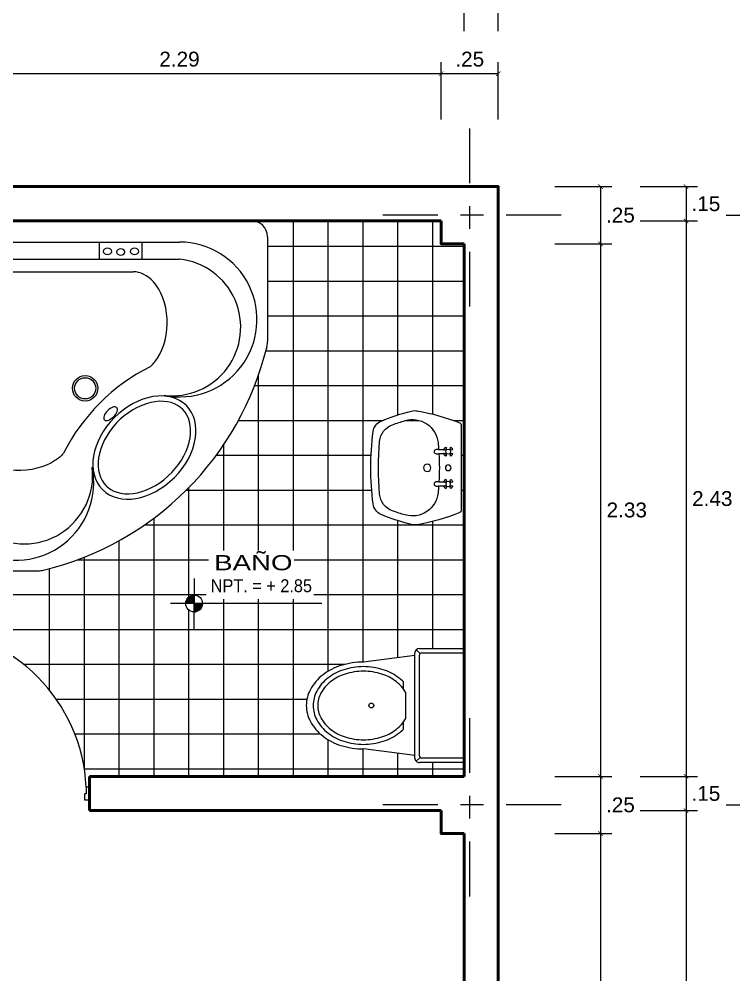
# Model space of a CAD drawing. Header units: millimetres. Extents: x 2033 to 2295, y 1536 to 1691.
# Drawn here: x 2127.581 to 2130.709, y 1631.758 to 1635.94 of the extents above; entities that cross this region are included whole.
import ezdxf

# ---------------------------------------------------------------- set-up
doc = ezdxf.new("R2010")
doc.units = ezdxf.units.MM
doc.linetypes.add('ACAD_ISO10W100', pattern=[18, 12, -3, 0, -3])
doc.layers.get('Defpoints').update_dxf_attribs({"color": 164})
for name, color, linetype, lineweight in [('cotas', 251, 'Continuous', 15), ('Ejes', 65, 'ACAD_ISO10W100', 15), ('muroalto', 12, 'Continuous', 50), ('PISOS', 252, 'Continuous', 0), ('PYV', 30, 'Continuous', 13), ('SANITARIO', 161, 'Continuous', 5), ('TEXTOS', 7, 'Continuous', 5), ('UNO', 254, 'Continuous', 9)]:
    doc.layers.add(name, color=color, linetype=linetype, lineweight=lineweight)
doc.styles.add('ARDELG', font='arial.ttf', dxfattribs={"width": 0.9, "height": 0.1})
doc.styles.add('ARIAL', font='arial.ttf', dxfattribs={"width": 1.3, "height": 0.1})
doc.styles.get("Standard").update_dxf_attribs({"font": 'arial.ttf'})
doc.dimstyles.new('Aritek', dxfattribs={"dimtxt": 0.065, "dimasz": 0.02, "dimexe": 0.05, "dimexo": 0.15, "dimgap": 0.03, "dimtad": 2, "dimtih": 1, "dimtoh": 1, "dimzin": 4, "dimdsep": 46, "dimtxsty": 'Standard', "dimblk": 'ARCHTICK', "dimcen": 0.1, "dimclrt": 7, "dimadec": 0, "dimazin": 0, "dimtfac": 1, "dimtmove": 2, "dimatfit": 1, "dimldrblk": 'DOTSMALL', "dimfxl": 0.2, "dimfxlon": 1, "dimarcsym": 0})

# ---------------------------------------------------------------- blocks, each defined once
blk = doc.blocks.new('waterdwe')
at = {"layer": 'SANITARIO'}
for p, q in [((2478.0137, 1647.2625), (2478.0137, 1647.7625)), ((2478.0137, 1647.7625), (2478.2087, 1647.7625)), ((2478.0137, 1647.7425), (2478.1987, 1647.7425)), ((2478.2228, 1647.7566), (2478.2057, 1647.7396)), ((2478.2287, 1647.7425), (2478.2287, 1647.2825)), ((2478.2087, 1647.7325), (2478.2087, 1647.2925)), ((2478.2287, 1647.7306), (2478.4537, 1647.7025)), ((2478.2787, 1647.6153), (2478.2787, 1647.5843)), ((2478.2687, 1647.5687), (2478.2687, 1647.4563)), ((2478.2787, 1647.4407), (2478.2787, 1647.4097)), ((2478.2287, 1647.2944), (2478.4537, 1647.3225)), ((2478.1987, 1647.2825), (2478.0137, 1647.2825)), ((2478.2228, 1647.2684), (2478.2057, 1647.2854)), ((2478.2087, 1647.2625), (2478.0137, 1647.2625))]:
    blk.add_line(p, q, dxfattribs=at)
blk.add_circle((2478.4192, 1647.5125), 0.0107, dxfattribs=at)
for centre, radius, start, end in [((2478.1987, 1647.7325), 0.01, 360, 90), ((2478.2087, 1647.7425), 0.02, 360, 90), ((2478.4537, 1647.3746), 0.3279, 72.5259, 90), ((2478.4358, 1647.4545), 0.2252, 107.7485, 127.6942), ((2478.4537, 1647.3987), 0.2838, 90, 107.7485), ((2478.4537, 1647.3987), 0.2638, 90, 107.7485), ((2478.4537, 1647.3987), 0.2838, 72.2515, 90), ((2478.4537, 1647.3987), 0.2638, 72.2515, 90), ((2478.4715, 1647.4545), 0.2252, 52.3058, 72.2515), ((2478.475, 1647.4423), 0.257, 52.7652, 72.5259), ((2478.4084, 1647.49), 0.1604, 127.6942, 150.5975), ((2478.4084, 1647.49), 0.1804, 127.6942, 135.9871), ((2478.4358, 1647.4545), 0.2052, 107.7485, 127.6942), ((2478.4715, 1647.4545), 0.2052, 52.3058, 72.2515), ((2478.4989, 1647.49), 0.1604, 28.1931, 52.3058), ((2478.4989, 1647.49), 0.1804, 28.1931, 52.3058), ((2478.5076, 1647.4852), 0.203, 28.5912, 52.7652), ((2478.541, 1647.5125), 0.1327, 360, 28.1931), ((2478.5577, 1647.5125), 0.146, 360, 28.5912), ((2478.541, 1647.5125), 0.1127, 360, 28.1931), ((2478.541, 1647.5125), 0.1127, 331.8069, 360), ((2478.541, 1647.5125), 0.1327, 331.8069, 360), ((2478.5577, 1647.5125), 0.146, 331.4088, 360), ((2478.4084, 1647.535), 0.1604, 209.4025, 232.3058), ((2478.4989, 1647.535), 0.1604, 307.6942, 331.8069), ((2478.4989, 1647.535), 0.1804, 307.6942, 331.8069), ((2478.5076, 1647.5398), 0.203, 307.2348, 331.4088), ((2478.4084, 1647.535), 0.1804, 224.0129, 232.3058), ((2478.4358, 1647.5705), 0.2052, 232.3058, 252.2515), ((2478.4715, 1647.5705), 0.2052, 287.7485, 307.6942), ((2478.4358, 1647.5705), 0.2252, 232.3058, 252.2515), ((2478.4537, 1647.6263), 0.2638, 252.2515, 270), ((2478.4537, 1647.6263), 0.2638, 270, 287.7485), ((2478.4715, 1647.5705), 0.2252, 287.7485, 307.6942), ((2478.475, 1647.5827), 0.257, 287.4741, 307.2348), ((2478.4537, 1647.6263), 0.2838, 252.2515, 270), ((2478.4537, 1647.6263), 0.2838, 270, 287.7485), ((2478.4537, 1647.6504), 0.3279, 270, 287.4741), ((2478.1987, 1647.2925), 0.01, 270, 360), ((2478.2087, 1647.2825), 0.02, 270, 360)]:
    blk.add_arc(centre, radius, start, end, dxfattribs=at)
blk = doc.blocks.new('A$C2FFA4692')
at = {"layer": 'SANITARIO'}
blk.add_blockref('waterdwe', (-2478.0137, -1647.2625), dxfattribs=at)
blk = doc.blocks.new('A$C493C44AB')
at = {"layer": 'SANITARIO'}
for p, q in [((0.17, 0.3198), (0.17, 0.2963)), ((0.1888, 0.2976), (0.1888, 0.3198)), ((0.3111, 0.3198), (0.3111, 0.2976)), ((0.3299, 0.2963), (0.3299, 0.3198))]:
    blk.add_line(p, q, dxfattribs=at)
for points in [[(0.4082, 0.0095, 0.268711), (0.4543, 0.0446, 0.03809), (0.4982, 0.177, 0.103744), (0.4991, 0.2022, 0.053168), (0.4461, 0.3892, 0.306147), (0.4382, 0.3945), (0.0617, 0.3945, 0.306147), (0.0539, 0.3892, 0.053168), (0.0008, 0.2022, 0.103744), (0.0018, 0.177, 0.03809), (0.0456, 0.0446, 0.268711), (0.0918, 0.0095, 0.062558)], [(0.174, 0.329), (0.1695, 0.3245, 0.056579), (0.1728, 0.3226), (0.1685, 0.3183, -0.141407), (0.1596, 0.3272), (0.1639, 0.3315, 0.056579), (0.1658, 0.3282), (0.1703, 0.3327, -0.274973), (0.1703, 0.3435), (0.1658, 0.348, 0.056579), (0.1639, 0.3447), (0.1596, 0.349, -0.141407), (0.1685, 0.3579), (0.1728, 0.3536, 0.056579), (0.1695, 0.3517), (0.174, 0.3472, -0.274973), (0.1848, 0.3472), (0.1894, 0.3517, 0.056579), (0.1861, 0.3536), (0.1904, 0.3579, -0.141407), (0.1992, 0.349), (0.1949, 0.3447, 0.056579), (0.193, 0.348), (0.1885, 0.3435, -0.274973), (0.1885, 0.3327), (0.193, 0.3282, 0.056579), (0.1949, 0.3315), (0.1992, 0.3272, -0.141407), (0.1904, 0.3183), (0.1861, 0.3226, 0.056579), (0.1894, 0.3245), (0.1848, 0.329, -0.274973)], [(0.3296, 0.3435), (0.3341, 0.348, -0.056579), (0.336, 0.3447), (0.3403, 0.349, 0.141407), (0.3314, 0.3579), (0.3271, 0.3536, -0.056579), (0.3304, 0.3517), (0.3259, 0.3472, 0.274973), (0.3151, 0.3472), (0.3106, 0.3517, -0.056579), (0.3139, 0.3536), (0.3096, 0.3579, 0.141407), (0.3007, 0.349), (0.305, 0.3447, -0.056579), (0.3069, 0.348), (0.3114, 0.3435, 0.274973), (0.3114, 0.3327), (0.3069, 0.3282, -0.056579), (0.305, 0.3315), (0.3007, 0.3272, 0.141407), (0.3096, 0.3183), (0.3139, 0.3226, -0.056579), (0.3106, 0.3245), (0.3151, 0.329, 0.274973), (0.3259, 0.329), (0.3304, 0.3245, -0.056579), (0.3271, 0.3226), (0.3314, 0.3183, 0.141407), (0.3403, 0.3272), (0.336, 0.3315, -0.056579), (0.3341, 0.3282), (0.3296, 0.3327, 0.274973)], [(0.3599, 0.2936, 0.007112), (0.3299, 0.2963), (0.3299, 0.2858, -1), (0.3111, 0.2858), (0.3111, 0.2976, 0.028913), (0.1888, 0.2976), (0.1888, 0.2858, -1), (0.17, 0.2858), (0.17, 0.2963, 0.007112), (0.1401, 0.2936, 0.468237), (0.0435, 0.1497, 0.016513), (0.0617, 0.0942, 0.289254), (0.1345, 0.0382, 0.0468), (0.3654, 0.0382, 0.289254), (0.4382, 0.0942, 0.016513), (0.4564, 0.1497, 0.468237)], [(0.2337, 0.2464, -1), (0.2662, 0.2464, -1)]]:
    blk.add_lwpolyline(points, format="xyb", close=True, dxfattribs=at)
blk.add_lwpolyline([(0.3111, 0.3333), (0.3111, 0.3324, 1)], format="xyb", dxfattribs=at)
for centre, radius in [((0.25, 0.3381), 0.0123), ((0.25, 0.2464), 0.0162)]:
    blk.add_circle(centre, radius, dxfattribs=at)
blk = doc.blocks.new('P')
at = {"linetype": 'Continuous'}
for p, q in [((0.06, 1), (0.02, 1)), ((0.02, 0.075), (0.02, 1)), ((0.06, 1), (0.06, 0.075)), ((0, 0), (0, 0.075)), ((0, 0.075), (0.02, 0.075)), ((0.06, 0.075), (0.02, 0.075)), ((0.02, 0.075), (0.02, 0.035)), ((0.98, 0.075), (0.98, 0.035)), ((1, 0.075), (0.98, 0.075)), ((1, 0), (1, 0.075)), ((0.03, 0), (0, 0)), ((0.02, 0.035), (0.03, 0.035)), ((0.03, 0.035), (0.03, 0)), ((0.97, 0.035), (0.97, 0)), ((0.98, 0.035), (0.97, 0.035)), ((0.97, 0), (1, 0))]:
    blk.add_line(p, q, dxfattribs=at)
blk.add_arc((0.0086, 0.0289), 0.9725, 2.7199, 86.9696, dxfattribs=at)
blk = doc.blocks.new('A$C17E4253D')
at = {"layer": 'SANITARIO'}
for p, q in [((-0.075, 1.65), (-0.5684, 1.65)), ((0, 1.575), (0, 0.25)), ((-0.1, 0.25), (-0.1, 1.235)), ((-0.18, 0.38), (-0.18, 1.165)), ((-0.24, 0.44), (-0.24, 1.0175)), ((-1.65, 0.075), (-1.65, 0.5684)), ((-0.44, 0.24), (-1.0175, 0.24)), ((-0.38, 0.18), (-1.235, 0.18)), ((-1.0579, 0.18), (-1.0579, 0.1)), ((-0.8579, 0.18), (-0.8579, 0.1)), ((-0.25, 0.1), (-1.235, 0.1)), ((-0.25, 0), (-1.575, 0))]:
    blk.add_line(p, q, dxfattribs=at)
for radius in [0.06, 0.05]:
    blk.add_circle((-0.7896, 0.7896), radius, dxfattribs=at)
for centre, radius, start, end in [((-0.2577, 0.2577), 1.4292, 103.5183, 166.4817), ((-0.5684, 1.55), 0.1, 90, 103.5183), ((-0.075, 1.575), 0.075, 0, 90), ((-0.465, 1.235), 0.365, 0, 191.5919), ((-0.5015, 1.2), 0.3234, 353.7864, 186.8097), ((-1.5087, 1.5087), 0.9191, 296.6871, 333.3129), ((-1.235, 0.465), 0.365, 78.4081, 270), ((-1.2, 0.5015), 0.3234, 83.1903, 263.7864), ((-1.55, 0.5684), 0.1, 166.4817, 180), ((-0.44, 0.44), 0.2, 270, 0), ((-0.38, 0.38), 0.2, 270, 0), ((-0.25, 0.25), 0.25, 270, 0), ((-0.25, 0.25), 0.15, 270, 0), ((-1.575, 0.075), 0.075, 180, 270)]:
    blk.add_arc(centre, radius, start, end, dxfattribs=at)
at = {"layer": 'SANITARIO', "extrusion": (0, 0, -1)}
for centre, major_axis, ratio in [((-1.0689, 1.0689), (0.198, 0.198), 0.714286), ((-0.9093, 0.9093), (0.0291, 0.0291), 0.49222)]:
    blk.add_ellipse(centre, major_axis=major_axis, ratio=ratio, dxfattribs=at)
for centre in [(-1.0221, 0.1435), (-0.9572, 0.146), (-0.8948, 0.1436)]:
    blk.add_ellipse(centre, major_axis=(0.0199, 0), ratio=0.739141, start_param=3.141593, end_param=9.424778, dxfattribs=at)
at = {"layer": 'SANITARIO'}
for points, knots in [([(-0.8886, 1.2492), (-0.8589, 1.2195), (-0.8448, 1.1724), (-0.8609, 1.0626), (-0.8918, 1.0016), (-0.9833, 0.9044), (-1.0433, 0.869), (-1.1554, 0.8435), (-1.2058, 0.8532), (-1.2721, 0.9057), (-1.2902, 0.9492), (-1.2835, 1.0559), (-1.2574, 1.1174), (-1.1721, 1.2195), (-1.1137, 1.2593), (-1.0002, 1.294), (-0.9468, 1.289), (-0.9023, 1.2615), (-0.8951, 1.2557), (-0.8886, 1.2492)], [0, 0, 0, 0, 0.764538, 0.764538, 1.529076, 1.529076, 2.293614, 2.293614, 3.058152, 3.058152, 3.822691, 3.822691, 4.587229, 4.587229, 5.351767, 5.351767, 6.116305, 6.116305, 6.283185, 6.283185, 6.283185, 6.283185]), ([(-0.6875, 1.0959), (-0.6767, 1.1084), (-0.6632, 1.1201), (-0.5993, 1.1622), (-0.5293, 1.1804), (-0.3918, 1.1724), (-0.3267, 1.1474), (-0.2562, 1.0835), (-0.24, 1.0495), (-0.24, 1.0175)], [3.689448, 3.689448, 3.689448, 3.689448, 3.966269, 3.966269, 4.790179, 4.790179, 5.614089, 5.614089, 6.283138, 6.283138, 6.283138, 6.283138]), ([(-1.0959, 0.6875), (-1.1084, 0.6767), (-1.1201, 0.6632), (-1.1622, 0.5993), (-1.1804, 0.5293), (-1.1724, 0.3918), (-1.1474, 0.3267), (-1.0835, 0.2562), (-1.0495, 0.24), (-1.0175, 0.24)], [3.689448, 3.689448, 3.689448, 3.689448, 3.966269, 3.966269, 4.790179, 4.790179, 5.614089, 5.614089, 6.283138, 6.283138, 6.283138, 6.283138])]:
    blk.add_open_spline(points, degree=3, knots=knots, dxfattribs=at)
blk.add_point((0, 0), dxfattribs=at)
blk = doc.blocks.new('_ArchTick')
at = {"color": 0, "linetype": 'ByBlock', "const_width": 0.15}
blk.add_lwpolyline([(-0.5, -0.5), (0.5, 0.5)], dxfattribs=at)
blk = doc.blocks.new('*D61')
at = {"layer": 'cotas', "color": 0, "lineweight": -2, "transparency": 16777216}
for p, q in [((2127.1382, 1635.5009), (2127.1382, 1635.7509)), ((2129.4282, 1635.5009), (2129.4282, 1635.7509)), ((2127.1382, 1635.7009), (2129.4282, 1635.7009))]:
    blk.add_line(p, q, dxfattribs=at)
at = {"layer": 'Defpoints', "color": 0, "transparency": 16777216}
for p in [(2129.4282, 1635.7009), (2127.1382, 1635.0566), (2129.4282, 1635.0566)]:
    blk.add_point(p, dxfattribs=at)
at = {"layer": 'cotas', "color": 0, "lineweight": -2, "transparency": 16777216, "xscale": 0.02, "yscale": 0.02, "zscale": 0.02, "rotation": 180}
blk.add_blockref('_ArchTick', (2127.1382, 1635.7009), dxfattribs=at)
at = {"layer": 'cotas', "color": 0, "lineweight": -2, "transparency": 16777216, "xscale": 0.02, "yscale": 0.02, "zscale": 0.02}
blk.add_blockref('_ArchTick', (2129.4282, 1635.7009), dxfattribs=at)
at = {"layer": 'cotas', "color": 7, "transparency": 16777216, "insert": (2128.2832, 1635.7641), "char_height": 0.065, "attachment_point": 5}
blk.add_mtext('2.29', dxfattribs=at)
blk = doc.blocks.new('_DotSmall')
at = {"color": 0, "linetype": 'ByBlock', "const_width": 0.5}
blk.add_lwpolyline([(-0.0625, 0, 1), (0.0625, 0, 1)], format="xyb", close=True, dxfattribs=at)
blk = doc.blocks.new('*D62')
at = {"layer": 'cotas', "color": 0, "lineweight": -2, "transparency": 16777216}
for p, q in [((2129.4282, 1635.5009), (2129.4282, 1635.7509)), ((2129.6782, 1635.5009), (2129.6782, 1635.7509)), ((2129.4282, 1635.7009), (2129.6782, 1635.7009))]:
    blk.add_line(p, q, dxfattribs=at)
at = {"layer": 'Defpoints', "color": 0, "transparency": 16777216}
for p in [(2129.6782, 1635.7009), (2129.6782, 1635.2066), (2129.4282, 1635.0566)]:
    blk.add_point(p, dxfattribs=at)
at = {"layer": 'cotas', "color": 0, "lineweight": -2, "transparency": 16777216, "xscale": 0.02, "yscale": 0.02, "zscale": 0.02, "rotation": 180}
blk.add_blockref('_ArchTick', (2129.4282, 1635.7009), dxfattribs=at)
at = {"layer": 'cotas', "color": 0, "lineweight": -2, "transparency": 16777216, "xscale": 0.02, "yscale": 0.02, "zscale": 0.02}
blk.add_blockref('_ArchTick', (2129.6782, 1635.7009), dxfattribs=at)
at = {"layer": 'cotas', "color": 7, "transparency": 16777216, "insert": (2129.5532, 1635.7641), "char_height": 0.065, "attachment_point": 5}
blk.add_mtext('.25', dxfattribs=at)
blk = doc.blocks.new('*D78')
at = {"layer": 'cotas', "color": 0, "lineweight": -2, "transparency": 16777216}
for p, q in [((2129.9254, 1635.2066), (2130.1754, 1635.2066)), ((2130.1254, 1635.2066), (2130.1254, 1634.9566)), ((2129.9254, 1634.9566), (2130.1754, 1634.9566))]:
    blk.add_line(p, q, dxfattribs=at)
at = {"layer": 'Defpoints', "color": 0, "transparency": 16777216}
for p in [(2129.6782, 1635.2066), (2129.4282, 1634.9566), (2130.1254, 1634.9566)]:
    blk.add_point(p, dxfattribs=at)
at = {"layer": 'cotas', "color": 0, "lineweight": -2, "transparency": 16777216, "xscale": 0.02, "yscale": 0.02, "zscale": 0.02}
for p, rotation in [((2130.1254, 1635.2066), 90), ((2130.1254, 1634.9566), 270)]:
    blk.add_blockref('_ArchTick', p, dxfattribs=dict(at, rotation=rotation))
at = {"layer": 'cotas', "color": 7, "transparency": 16777216, "insert": (2130.2126, 1635.0816), "char_height": 0.065, "attachment_point": 5}
blk.add_mtext('.25', dxfattribs=at)
blk = doc.blocks.new('*D79')
at = {"layer": 'cotas', "color": 0, "lineweight": -2, "transparency": 16777216}
for p, q in [((2129.9254, 1634.9566), (2130.1754, 1634.9566)), ((2130.1254, 1634.9566), (2130.1254, 1632.6266)), ((2129.9254, 1632.6266), (2130.1754, 1632.6266))]:
    blk.add_line(p, q, dxfattribs=at)
at = {"layer": 'Defpoints', "color": 0, "transparency": 16777216}
for p in [(2129.4282, 1634.9566), (2129.5282, 1632.6266), (2130.1254, 1632.6266)]:
    blk.add_point(p, dxfattribs=at)
at = {"layer": 'cotas', "color": 0, "lineweight": -2, "transparency": 16777216, "xscale": 0.02, "yscale": 0.02, "zscale": 0.02}
for p, rotation in [((2130.1254, 1634.9566), 90), ((2130.1254, 1632.6266), 270)]:
    blk.add_blockref('_ArchTick', p, dxfattribs=dict(at, rotation=rotation))
at = {"layer": 'cotas', "color": 7, "transparency": 16777216, "insert": (2130.2404, 1633.7916), "char_height": 0.065, "attachment_point": 5}
blk.add_mtext('2.33', dxfattribs=at)
blk = doc.blocks.new('*D80')
at = {"layer": 'cotas', "color": 0, "lineweight": -2, "transparency": 16777216}
for p, q in [((2129.9254, 1632.6266), (2130.1754, 1632.6266)), ((2130.1254, 1632.6266), (2130.1254, 1632.3766)), ((2129.9254, 1632.3766), (2130.1754, 1632.3766))]:
    blk.add_line(p, q, dxfattribs=at)
at = {"layer": 'Defpoints', "color": 0, "transparency": 16777216}
for p in [(2129.5282, 1632.6266), (2129.5282, 1632.3766), (2130.1254, 1632.3766)]:
    blk.add_point(p, dxfattribs=at)
at = {"layer": 'cotas', "color": 0, "lineweight": -2, "transparency": 16777216, "xscale": 0.02, "yscale": 0.02, "zscale": 0.02}
for p, rotation in [((2130.1254, 1632.6266), 90), ((2130.1254, 1632.3766), 270)]:
    blk.add_blockref('_ArchTick', p, dxfattribs=dict(at, rotation=rotation))
at = {"layer": 'cotas', "color": 7, "transparency": 16777216, "insert": (2130.2126, 1632.5016), "char_height": 0.065, "attachment_point": 5}
blk.add_mtext('.25', dxfattribs=at)
blk = doc.blocks.new('*D81')
at = {"layer": 'cotas', "color": 0, "lineweight": -2, "transparency": 16777216}
for p, q in [((2129.9254, 1632.3766), (2130.1754, 1632.3766)), ((2130.1254, 1632.3766), (2130.1254, 1629.037)), ((2129.9254, 1629.037), (2130.1754, 1629.037))]:
    blk.add_line(p, q, dxfattribs=at)
at = {"layer": 'Defpoints', "color": 0, "transparency": 16777216}
for p in [(2129.5282, 1632.3766), (2129.5282, 1629.037), (2130.1254, 1629.037)]:
    blk.add_point(p, dxfattribs=at)
at = {"layer": 'cotas', "color": 0, "lineweight": -2, "transparency": 16777216, "xscale": 0.02, "yscale": 0.02, "zscale": 0.02}
for p, rotation in [((2130.1254, 1632.3766), 90), ((2130.1254, 1629.037), 270)]:
    blk.add_blockref('_ArchTick', p, dxfattribs=dict(at, rotation=rotation))
at = {"layer": 'cotas', "color": 7, "transparency": 16777216, "insert": (2130.2397, 1630.7068), "char_height": 0.065, "attachment_point": 5}
blk.add_mtext('3.34', dxfattribs=at)
blk = doc.blocks.new('*D152')
at = {"layer": 'cotas', "color": 0, "lineweight": -2, "transparency": 16777216}
for p, q in [((2127.1382, 1635.8872), (2127.1382, 1636.1372)), ((2129.5282, 1635.8872), (2129.5282, 1636.1372)), ((2127.1382, 1636.0872), (2129.5282, 1636.0872))]:
    blk.add_line(p, q, dxfattribs=at)
at = {"layer": 'Defpoints', "color": 0, "transparency": 16777216}
for p in [(2129.5282, 1636.0872), (2127.1382, 1635.0566), (2129.5282, 1634.9566)]:
    blk.add_point(p, dxfattribs=at)
at = {"layer": 'cotas', "color": 0, "lineweight": -2, "transparency": 16777216, "xscale": 0.02, "yscale": 0.02, "zscale": 0.02, "rotation": 180}
blk.add_blockref('_ArchTick', (2127.1382, 1636.0872), dxfattribs=at)
at = {"layer": 'cotas', "color": 0, "lineweight": -2, "transparency": 16777216, "xscale": 0.02, "yscale": 0.02, "zscale": 0.02}
blk.add_blockref('_ArchTick', (2129.5282, 1636.0872), dxfattribs=at)
at = {"layer": 'cotas', "color": 7, "transparency": 16777216, "insert": (2128.3332, 1636.1504), "char_height": 0.065, "attachment_point": 5}
blk.add_mtext('2.39', dxfattribs=at)
blk = doc.blocks.new('*D153')
at = {"layer": 'cotas', "color": 0, "lineweight": -2, "transparency": 16777216}
for p, q in [((2129.5282, 1635.8872), (2129.5282, 1636.1372)), ((2129.6782, 1635.8872), (2129.6782, 1636.1372)), ((2129.5282, 1636.0872), (2129.5082, 1636.0872)), ((2129.5282, 1636.0872), (2129.6782, 1636.0872)), ((2129.6782, 1636.0872), (2129.6982, 1636.0872))]:
    blk.add_line(p, q, dxfattribs=at)
at = {"layer": 'Defpoints', "color": 0, "transparency": 16777216}
for p in [(2129.6782, 1636.0872), (2129.6782, 1635.2066), (2129.5282, 1634.9566)]:
    blk.add_point(p, dxfattribs=at)
at = {"layer": 'cotas', "color": 0, "lineweight": -2, "transparency": 16777216, "xscale": 0.02, "yscale": 0.02, "zscale": 0.02}
blk.add_blockref('_ArchTick', (2129.5282, 1636.0872), dxfattribs=at)
at = {"layer": 'cotas', "color": 0, "lineweight": -2, "transparency": 16777216, "xscale": 0.02, "yscale": 0.02, "zscale": 0.02, "rotation": 180}
blk.add_blockref('_ArchTick', (2129.6782, 1636.0872), dxfattribs=at)
at = {"layer": 'cotas', "color": 7, "transparency": 16777216, "insert": (2129.6032, 1636.2186), "char_height": 0.065, "attachment_point": 5}
blk.add_mtext('.15', dxfattribs=at)
blk = doc.blocks.new('*D164')
at = {"layer": 'cotas', "color": 0, "lineweight": -2, "transparency": 16777216}
for p, q in [((2130.2996, 1635.2066), (2130.5496, 1635.2066)), ((2130.4996, 1635.2066), (2130.4996, 1635.0566)), ((2130.2996, 1635.0566), (2130.5496, 1635.0566))]:
    blk.add_line(p, q, dxfattribs=at)
at = {"layer": 'Defpoints', "color": 0, "transparency": 16777216}
for p in [(2129.6782, 1635.2066), (2129.4282, 1635.0566), (2130.4996, 1635.0566)]:
    blk.add_point(p, dxfattribs=at)
at = {"layer": 'cotas', "color": 0, "lineweight": -2, "transparency": 16777216, "xscale": 0.02, "yscale": 0.02, "zscale": 0.02}
for p, rotation in [((2130.4996, 1635.2066), 90), ((2130.4996, 1635.0566), 270)]:
    blk.add_blockref('_ArchTick', p, dxfattribs=dict(at, rotation=rotation))
at = {"layer": 'cotas', "color": 7, "transparency": 16777216, "insert": (2130.5867, 1635.1316), "char_height": 0.065, "attachment_point": 5}
blk.add_mtext('.15', dxfattribs=at)
blk = doc.blocks.new('*D165')
at = {"layer": 'cotas', "color": 0, "lineweight": -2, "transparency": 16777216}
for p, q in [((2130.2996, 1635.0566), (2130.5496, 1635.0566)), ((2130.4996, 1635.0566), (2130.4996, 1632.6266)), ((2130.2996, 1632.6266), (2130.5496, 1632.6266))]:
    blk.add_line(p, q, dxfattribs=at)
at = {"layer": 'Defpoints', "color": 0, "transparency": 16777216}
for p in [(2129.4282, 1635.0566), (2129.5282, 1632.6266), (2130.4996, 1632.6266)]:
    blk.add_point(p, dxfattribs=at)
at = {"layer": 'cotas', "color": 0, "lineweight": -2, "transparency": 16777216, "xscale": 0.02, "yscale": 0.02, "zscale": 0.02}
for p, rotation in [((2130.4996, 1635.0566), 90), ((2130.4996, 1632.6266), 270)]:
    blk.add_blockref('_ArchTick', p, dxfattribs=dict(at, rotation=rotation))
at = {"layer": 'cotas', "color": 7, "transparency": 16777216, "insert": (2130.6145, 1633.8416), "char_height": 0.065, "attachment_point": 5}
blk.add_mtext('2.43', dxfattribs=at)
blk = doc.blocks.new('*D166')
at = {"layer": 'cotas', "color": 0, "lineweight": -2, "transparency": 16777216}
for p, q in [((2130.2996, 1632.6266), (2130.5496, 1632.6266)), ((2130.4996, 1632.6266), (2130.4996, 1632.4766)), ((2130.2996, 1632.4766), (2130.5496, 1632.4766))]:
    blk.add_line(p, q, dxfattribs=at)
at = {"layer": 'Defpoints', "color": 0, "transparency": 16777216}
for p in [(2129.5282, 1632.6266), (2129.4282, 1632.4766), (2130.4996, 1632.4766)]:
    blk.add_point(p, dxfattribs=at)
at = {"layer": 'cotas', "color": 0, "lineweight": -2, "transparency": 16777216, "xscale": 0.02, "yscale": 0.02, "zscale": 0.02}
for p, rotation in [((2130.4996, 1632.6266), 90), ((2130.4996, 1632.4766), 270)]:
    blk.add_blockref('_ArchTick', p, dxfattribs=dict(at, rotation=rotation))
at = {"layer": 'cotas', "color": 7, "transparency": 16777216, "insert": (2130.5867, 1632.5516), "char_height": 0.065, "attachment_point": 5}
blk.add_mtext('.15', dxfattribs=at)
blk = doc.blocks.new('*D167')
at = {"layer": 'cotas', "color": 0, "lineweight": -2, "transparency": 16777216}
for p, q in [((2130.2996, 1632.4766), (2130.5496, 1632.4766)), ((2130.4996, 1632.4766), (2130.4996, 1627.3863)), ((2130.2996, 1627.3863), (2130.5496, 1627.3863))]:
    blk.add_line(p, q, dxfattribs=at)
at = {"layer": 'Defpoints', "color": 0, "transparency": 16777216}
for p in [(2129.4282, 1632.4766), (2129.5282, 1627.3863), (2130.4996, 1627.3863)]:
    blk.add_point(p, dxfattribs=at)
at = {"layer": 'cotas', "color": 0, "lineweight": -2, "transparency": 16777216, "xscale": 0.02, "yscale": 0.02, "zscale": 0.02}
for p, rotation in [((2130.4996, 1632.4766), 90), ((2130.4996, 1627.3863), 270)]:
    blk.add_blockref('_ArchTick', p, dxfattribs=dict(at, rotation=rotation))
at = {"layer": 'cotas', "color": 7, "transparency": 16777216, "insert": (2130.6141, 1629.9314), "char_height": 0.065, "attachment_point": 5}
blk.add_mtext('5.09', dxfattribs=at)
blk = doc.blocks.new('*D229')
at = {"layer": 'cotas', "color": 0, "lineweight": -2, "transparency": 16777216}
for p, q in [((2126.5032, 1636.3234), (2126.5032, 1636.5734)), ((2129.5532, 1636.3234), (2129.5532, 1636.5734)), ((2126.5032, 1636.5234), (2129.5532, 1636.5234))]:
    blk.add_line(p, q, dxfattribs=at)
at = {"layer": 'Defpoints', "color": 0, "transparency": 16777216}
for p in [(2129.5532, 1636.5234), (2126.5032, 1635.4816), (2129.5532, 1635.4816)]:
    blk.add_point(p, dxfattribs=at)
at = {"layer": 'cotas', "color": 0, "lineweight": -2, "transparency": 16777216, "xscale": 0.02, "yscale": 0.02, "zscale": 0.02, "rotation": 180}
blk.add_blockref('_ArchTick', (2126.5032, 1636.5234), dxfattribs=at)
at = {"layer": 'cotas', "color": 0, "lineweight": -2, "transparency": 16777216, "xscale": 0.02, "yscale": 0.02, "zscale": 0.02}
blk.add_blockref('_ArchTick', (2129.5532, 1636.5234), dxfattribs=at)
at = {"layer": 'cotas', "color": 7, "transparency": 16777216, "insert": (2128.0282, 1636.5866), "char_height": 0.065, "attachment_point": 5}
blk.add_mtext('3.05', dxfattribs=at)
blk = doc.blocks.new('*D230')
at = {"layer": 'cotas', "color": 0, "lineweight": -2, "transparency": 16777216}
for p, q in [((2130.6753, 1635.0816), (2130.9253, 1635.0816)), ((2130.8753, 1635.0816), (2130.8753, 1632.5016)), ((2130.6753, 1632.5016), (2130.9253, 1632.5016))]:
    blk.add_line(p, q, dxfattribs=at)
at = {"layer": 'Defpoints', "color": 0, "transparency": 16777216}
for p in [(2129.9532, 1635.0816), (2129.9532, 1632.5016), (2130.8753, 1632.5016)]:
    blk.add_point(p, dxfattribs=at)
at = {"layer": 'cotas', "color": 0, "lineweight": -2, "transparency": 16777216, "xscale": 0.02, "yscale": 0.02, "zscale": 0.02}
for p, rotation in [((2130.8753, 1635.0816), 90), ((2130.8753, 1632.5016), 270)]:
    blk.add_blockref('_ArchTick', p, dxfattribs=dict(at, rotation=rotation))
at = {"layer": 'cotas', "color": 7, "transparency": 16777216, "insert": (2130.9903, 1633.7916), "char_height": 0.065, "attachment_point": 5}
blk.add_mtext('2.58', dxfattribs=at)
blk = doc.blocks.new('*D231')
at = {"layer": 'cotas', "color": 0, "lineweight": -2, "transparency": 16777216}
for p, q in [((2130.6753, 1632.5016), (2130.9253, 1632.5016)), ((2130.8753, 1632.5016), (2130.8753, 1628.912)), ((2130.6753, 1628.912), (2130.9253, 1628.912))]:
    blk.add_line(p, q, dxfattribs=at)
at = {"layer": 'Defpoints', "color": 0, "transparency": 16777216}
for p in [(2129.9532, 1632.5016), (2129.9532, 1628.912), (2130.8753, 1628.912)]:
    blk.add_point(p, dxfattribs=at)
at = {"layer": 'cotas', "color": 0, "lineweight": -2, "transparency": 16777216, "xscale": 0.02, "yscale": 0.02, "zscale": 0.02}
for p, rotation in [((2130.8753, 1632.5016), 90), ((2130.8753, 1628.912), 270)]:
    blk.add_blockref('_ArchTick', p, dxfattribs=dict(at, rotation=rotation))
at = {"layer": 'cotas', "color": 7, "transparency": 16777216, "insert": (2130.9897, 1630.7068), "char_height": 0.065, "attachment_point": 5}
blk.add_mtext('3.59', dxfattribs=at)

msp = doc.modelspace()

# ---------------------------------------------------------------- hatches: boundary and pattern name
at = {"layer": 'UNO', "ltscale": 0.005}
h = msp.add_hatch(dxfattribs=at)
h.set_pattern_fill('AR-PARQ1', color=21, scale=9.98901e-05, style=0)
h.set_pattern_definition([(90, (2002.786443, 1486.787618), (-0.030446514, 0.030446514), [0.030446514, -0.030446514]), (90, (2002.791517, 1486.787618), (-0.030446514, 0.030446514), [0.030446514, -0.030446514]), (90, (2002.796592, 1486.787618), (-0.030446514, 0.030446514), [0.030446514, -0.030446514]), (90, (2002.801666, 1486.787618), (-0.030446514, 0.030446514), [0.030446514, -0.030446514]), (90, (2002.80674, 1486.787618), (-0.030446514, 0.030446514), [0.030446514, -0.030446514]), (90, (2002.811815, 1486.787618), (-0.030446514, 0.030446514), [0.030446514, -0.030446514]), (90, (2002.81689, 1486.787618), (-0.030446514, 0.030446514), [0.030446514, -0.030446514]), (360, (2002.786443, 1486.818065), (0.030446514, -0.030446514), [0.030446514, -0.030446514]), (360, (2002.786443, 1486.82314), (0.030446514, -0.030446514), [0.030446514, -0.030446514]), (360, (2002.786443, 1486.828214), (0.030446514, -0.030446514), [0.030446514, -0.030446514]), (360, (2002.786443, 1486.833288), (0.030446514, -0.030446514), [0.030446514, -0.030446514]), (360, (2002.786443, 1486.838362), (0.030446514, -0.030446514), [0.030446514, -0.030446514]), (360, (2002.786443, 1486.843437), (0.030446514, -0.030446514), [0.030446514, -0.030446514]), (360, (2002.786443, 1486.84851), (0.030446514, -0.030446514), [0.030446514, -0.030446514])])
h.paths.add_polyline_path([(2128.3471, 1633.3828), (2128.3471, 1633.4194, 0.414214), (2128.3105, 1633.3828)])
h.paths.add_polyline_path([(2128.3471, 1633.3828), (2128.3471, 1633.3461, 0.414214), (2128.3837, 1633.3828)])

# ---------------------------------------------------------------- linework, layer by layer
at = {"layer": 'Ejes', "ltscale": 0.02}
for p, q in [((2129.5532, 1634.6816), (2129.5532, 1635.4816)), ((2129.9532, 1635.0816), (2129.1532, 1635.0816)), ((2129.5532, 1632.1016), (2129.5532, 1632.9016)), ((2129.9532, 1632.5016), (2129.1532, 1632.5016))]:
    msp.add_line(p, q, dxfattribs=at)
at = {"layer": 'muroalto', "linetype": 'Continuous', "ltscale": 0.07}
for p, q in [((2121.6782, 1635.2066), (2129.6782, 1635.2066)), ((2129.6782, 1635.2066), (2129.6782, 1620.4763)), ((2127.1382, 1635.0566), (2129.4282, 1635.0566)), ((2129.5282, 1634.9566), (2129.5282, 1632.6266)), ((2127.8901, 1632.6266), (2129.5282, 1632.6266)), ((2127.8901, 1632.4766), (2127.8901, 1632.6266)), ((2127.8901, 1632.4766), (2129.4282, 1632.4766)), ((2129.5282, 1632.3766), (2129.5282, 1629.037))]:
    msp.add_line(p, q, dxfattribs=at)
for points in [[(2129.4282, 1635.2066), (2129.6782, 1635.2066), (2129.6782, 1634.9566)], [(2129.5282, 1634.9566), (2129.4282, 1634.9566), (2129.4282, 1635.0566)], [(2129.5282, 1632.3766), (2129.4282, 1632.3766), (2129.4282, 1632.4766)]]:
    msp.add_lwpolyline(points, dxfattribs=at)
at = {"layer": 'PISOS'}
for p, q in [((2128.6293, 1635.0497), (2128.6293, 1635.0566)), ((2128.7817, 1633.6144), (2128.7817, 1635.0566)), ((2128.9341, 1633.0863), (2128.9341, 1635.0566)), ((2129.0865, 1633.1266), (2129.0865, 1635.0566)), ((2129.2389, 1634.208), (2129.2389, 1635.0566)), ((2129.3913, 1634.2113), (2129.3913, 1635.0566)), ((2128.6687, 1634.9456), (2129.5282, 1634.9456)), ((2128.6687, 1634.7932), (2129.5282, 1634.7932)), ((2128.6687, 1634.6408), (2129.5282, 1634.6408)), ((2128.6613, 1634.4884), (2129.5282, 1634.4884)), ((2128.6293, 1633.6144), (2128.6293, 1634.3821)), ((2128.6122, 1634.336), (2129.5282, 1634.336)), ((2128.5414, 1634.1836), (2129.1718, 1634.1836)), ((2129.2724, 1634.1836), (2129.3321, 1634.1836)), ((2129.4817, 1634.1836), (2129.5282, 1634.1836)), ((2128.4769, 1633.6144), (2128.4769, 1634.0773)), ((2128.4444, 1634.0312), (2129.1217, 1634.0312)), ((2129.443, 1634.0312), (2129.4519, 1634.0312)), ((2129.4661, 1634.0312), (2129.475, 1634.0312)), ((2129.5154, 1634.0312), (2129.5282, 1634.0312)), ((2128.3131, 1633.8788), (2129.1243, 1633.8788)), ((2128.3245, 1633.4116), (2128.3245, 1633.8903)), ((2129.5154, 1633.8788), (2129.5282, 1633.8788)), ((2128.1299, 1633.7264), (2129.5282, 1633.7264)), ((2128.1721, 1632.6266), (2128.1721, 1633.7567)), ((2129.2389, 1633.1454), (2129.2389, 1633.7452)), ((2129.3913, 1633.1866), (2129.3913, 1633.7419)), ((2128.0197, 1632.6266), (2128.0197, 1633.6581)), ((2127.8362, 1633.574), (2128.4095, 1633.574)), ((2127.8673, 1632.6568), (2127.8673, 1633.5859)), ((2128.7855, 1633.574), (2129.5282, 1633.574)), ((2127.7149, 1633.0028), (2127.7149, 1633.5357)), ((2127.1382, 1633.4216), (2128.4004, 1633.4216)), ((2128.4769, 1632.6266), (2128.4769, 1633.4011)), ((2128.6293, 1632.6266), (2128.6293, 1633.4011)), ((2128.7817, 1632.6266), (2128.7817, 1633.4011)), ((2128.8717, 1633.4216), (2129.5282, 1633.4216)), ((2128.3245, 1632.6266), (2128.3245, 1633.354)), ((2127.2462, 1633.2692), (2129.5282, 1633.2692)), ((2127.6005, 1633.1168), (2129.0086, 1633.1168)), ((2127.7437, 1632.9644), (2128.8409, 1632.9644)), ((2127.8254, 1632.812), (2128.8996, 1632.812)), ((2128.9341, 1632.6266), (2128.9341, 1632.7869)), ((2129.0865, 1632.6266), (2129.0865, 1632.7466)), ((2129.2389, 1632.6266), (2129.2389, 1632.7278)), ((2129.3913, 1632.6266), (2129.3913, 1632.6866)), ((2127.8668, 1632.6596), (2129.5282, 1632.6596))]:
    msp.add_line(p, q, dxfattribs=at)
at = {"layer": 'UNO', "ltscale": 0.005}
for p, q in [((2128.3471, 1633.4928), (2128.3471, 1633.3828)), ((2128.9066, 1633.3828), (2128.2433, 1633.3828)), ((2128.3471, 1633.2727), (2128.3471, 1633.3828))]:
    msp.add_line(p, q, dxfattribs=at)
msp.add_circle((2128.3471, 1633.3828), 0.0366, dxfattribs=at)

# ---------------------------------------------------------------- block references
at = {"xscale": -1, "rotation": 270}
msp.add_blockref('A$C493C44AB', (2129.1209, 1633.7266), dxfattribs=at)
at = {"rotation": 180}
msp.add_blockref('A$C2FFA4692', (2129.5282, 1633.1866), dxfattribs=at)
at = {"layer": 'PYV', "ltscale": 0.15, "xscale": 0.7518351310332037, "yscale": 0.7518351310332037, "zscale": 0.7518351310332037}
msp.add_blockref('P', (2127.1382, 1632.5234), dxfattribs=at)
at = {"layer": 'SANITARIO', "xscale": 0.9275400004229873, "yscale": 0.9275400004229873, "zscale": 0.9275400004229873, "rotation": 180}
msp.add_blockref('A$C17E4253D', (2127.1382, 1635.0566), dxfattribs=at)

# ---------------------------------------------------------------- texts
at = {"layer": 'TEXTOS', "ltscale": 0.005, "attachment_point": 1}
for s, insert, char_height, width, style in [('BAÑO', (2128.435, 1633.5947), 0.06659, 1.122765, 'ARIAL'), ('NPT. = + 2.85', (2128.4199, 1633.4889), 0.056604, 0.665934, 'ARDELG')]:
    msp.add_mtext(s, dxfattribs=dict(at, insert=insert, char_height=char_height, width=width, style=style))

# ---------------------------------------------------------------- dimensions: what is measured, and where the dimension line sits
at = {"layer": 'cotas'}
for base, p1, p2, picture, middle in [((2129.5532, 1636.5234), (2126.5032, 1635.4816), (2129.5532, 1635.4816), '*D229', (2128.0282, 1636.5866)), ((2129.6782, 1636.0872), (2129.5282, 1634.9566), (2129.6782, 1635.2066), '*D153', (2129.6032, 1636.2186)), ((2129.5282, 1636.0872), (2127.1382, 1635.0566), (2129.5282, 1634.9566), '*D152', (2128.3332, 1636.1504)), ((2129.4282, 1635.7009), (2127.1382, 1635.0566), (2129.4282, 1635.0566), '*D61', (2128.2832, 1635.7641)), ((2129.6782, 1635.7009), (2129.4282, 1635.0566), (2129.6782, 1635.2066), '*D62', (2129.5532, 1635.7641))]:
    dim = msp.add_linear_dim(base=base, p1=p1, p2=p2, dimstyle='Aritek', dxfattribs=at)
    dim.commit()
    dim.dimension.update_dxf_attribs({"geometry": picture, "text_midpoint": middle})
for base, p1, p2, picture, middle in [((2130.1254, 1634.9566), (2129.6782, 1635.2066), (2129.4282, 1634.9566), '*D78', (2130.2126, 1635.0816)), ((2130.4996, 1635.0566), (2129.6782, 1635.2066), (2129.4282, 1635.0566), '*D164', (2130.5867, 1635.1316)), ((2130.4996, 1632.6266), (2129.4282, 1635.0566), (2129.5282, 1632.6266), '*D165', (2130.6145, 1633.8416)), ((2130.8753, 1632.5016), (2129.9532, 1635.0816), (2129.9532, 1632.5016), '*D230', (2130.9903, 1633.7916)), ((2130.1254, 1632.6266), (2129.4282, 1634.9566), (2129.5282, 1632.6266), '*D79', (2130.2404, 1633.7916)), ((2130.4996, 1632.4766), (2129.5282, 1632.6266), (2129.4282, 1632.4766), '*D166', (2130.5867, 1632.5516)), ((2130.1254, 1632.3766), (2129.5282, 1632.6266), (2129.5282, 1632.3766), '*D80', (2130.2126, 1632.5016)), ((2130.4996, 1627.3863), (2129.4282, 1632.4766), (2129.5282, 1627.3863), '*D167', (2130.6141, 1629.9314)), ((2130.8753, 1628.912), (2129.9532, 1632.5016), (2129.9532, 1628.912), '*D231', (2130.9897, 1630.7068)), ((2130.1254, 1629.037), (2129.5282, 1632.3766), (2129.5282, 1629.037), '*D81', (2130.2397, 1630.7068))]:
    dim = msp.add_linear_dim(base=base, p1=p1, p2=p2, angle=90, dimstyle='Aritek', dxfattribs=at)
    dim.commit()
    dim.dimension.update_dxf_attribs({"geometry": picture, "text_midpoint": middle})

doc.saveas('drawing.dxf')
